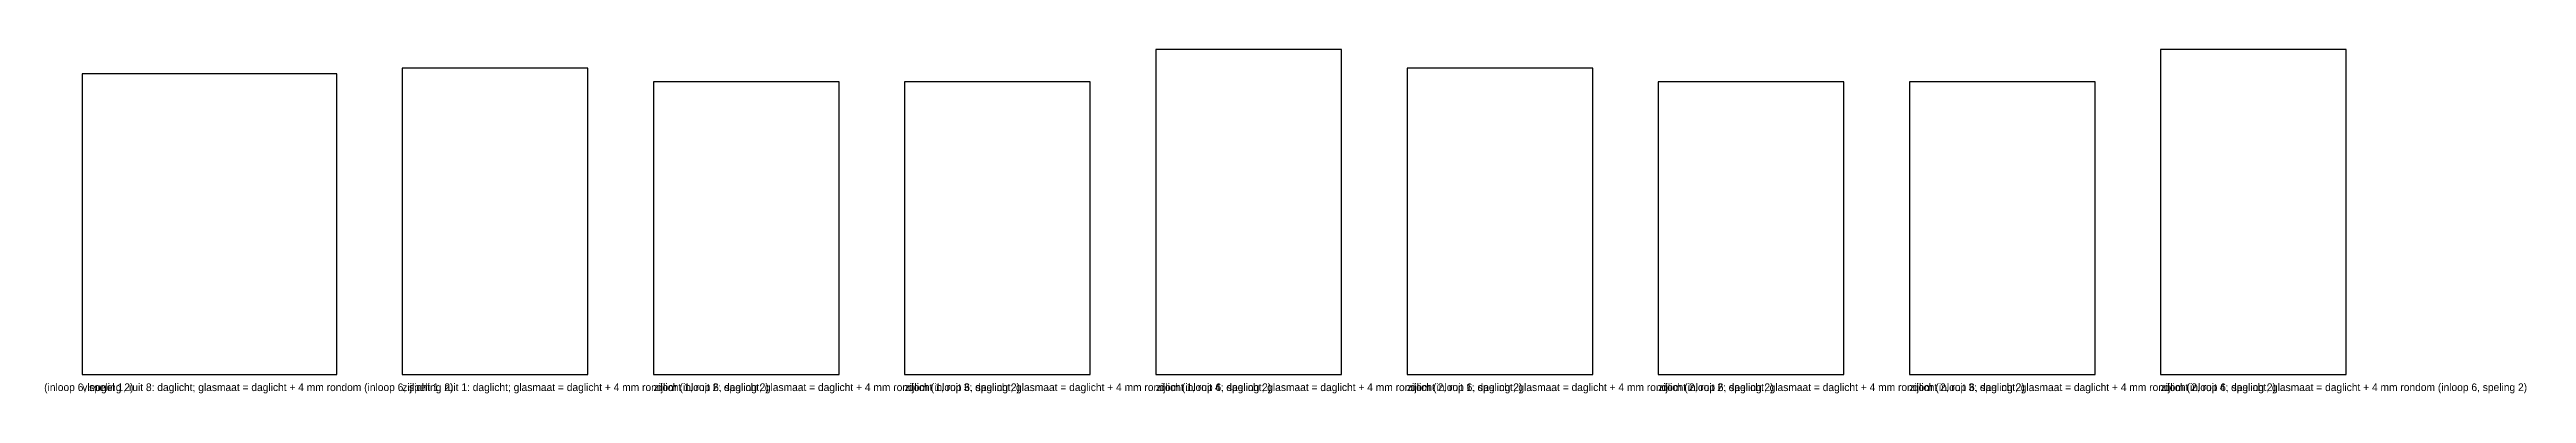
# Model space of a CAD drawing. Header units: millimetres. Extents: x 0 to 8578, y -34 to 594.
# Drawn here: x 4042 to 8578, y -34 to 594 of the extents above; entities that cross this region are included whole.
import ezdxf

# ---------------------------------------------------------------- set-up
doc = ezdxf.new("R2010")
doc.units = ezdxf.units.MM

msp = doc.modelspace()

# ---------------------------------------------------------------- linework, layer by layer
at = {"layer": 'DAGLICHT'}
for p, q in [((6408, 594.25), (6068, 594.25)), ((6068, 594.25), (6068, 0)), ((6408, 0), (6408, 594.25)), ((8248, 594.25), (7908, 594.25)), ((7908, 594.25), (7908, 0)), ((8248, 0), (8248, 594.25)), ((4568, 550.25), (4102, 550.25)), ((4102, 550.25), (4102, 0)), ((4568, 0), (4568, 550.25)), ((5028, 560.25), (4688, 560.25)), ((4688, 560.25), (4688, 0)), ((5028, 0), (5028, 560.25)), ((6868, 560.25), (6528, 560.25)), ((6528, 560.25), (6528, 0)), ((6868, 0), (6868, 560.25)), ((5488, 535.25), (5148, 535.25)), ((5148, 535.25), (5148, 0)), ((5488, 0), (5488, 535.25)), ((5948, 535.25), (5608, 535.25)), ((5608, 535.25), (5608, 0)), ((5948, 0), (5948, 535.25)), ((7328, 535.25), (6988, 535.25)), ((6988, 535.25), (6988, 0)), ((7328, 0), (7328, 535.25)), ((7788, 535.25), (7448, 535.25)), ((7448, 535.25), (7448, 0)), ((7788, 0), (7788, 535.25)), ((4102, 0), (4568, 0)), ((4688, 0), (5028, 0)), ((5148, 0), (5488, 0)), ((5608, 0), (5948, 0)), ((6068, 0), (6408, 0)), ((6528, 0), (6868, 0)), ((6988, 0), (7328, 0)), ((7448, 0), (7788, 0)), ((7908, 0), (8248, 0))]:
    msp.add_line(p, q, dxfattribs=at)

# ---------------------------------------------------------------- texts
at = {"layer": 'TEKST'}
for s, p in [('vleugel 1, ruit 7: daglicht; glasmaat = daglicht + 4 mm rondom (inloop 6, speling 2)', (3516, -30)), ('vleugel 1, ruit 8: daglicht; glasmaat = daglicht + 4 mm rondom (inloop 6, speling 2)', (4102, -30)), ('zijlicht 1, ruit 1: daglicht; glasmaat = daglicht + 4 mm rondom (inloop 6, speling 2)', (4688, -30)), ('zijlicht 1, ruit 2: daglicht; glasmaat = daglicht + 4 mm rondom (inloop 6, speling 2)', (5148, -30)), ('zijlicht 1, ruit 3: daglicht; glasmaat = daglicht + 4 mm rondom (inloop 6, speling 2)', (5608, -30)), ('zijlicht 1, ruit 4: daglicht; glasmaat = daglicht + 4 mm rondom (inloop 6, speling 2)', (6068, -30)), ('zijlicht 2, ruit 1: daglicht; glasmaat = daglicht + 4 mm rondom (inloop 6, speling 2)', (6528, -30)), ('zijlicht 2, ruit 2: daglicht; glasmaat = daglicht + 4 mm rondom (inloop 6, speling 2)', (6988, -30)), ('zijlicht 2, ruit 3: daglicht; glasmaat = daglicht + 4 mm rondom (inloop 6, speling 2)', (7448, -30)), ('zijlicht 2, ruit 4: daglicht; glasmaat = daglicht + 4 mm rondom (inloop 6, speling 2)', (7908, -30))]:
    msp.add_text(s, height=14, dxfattribs=at).set_placement(p)

doc.saveas('drawing.dxf')
